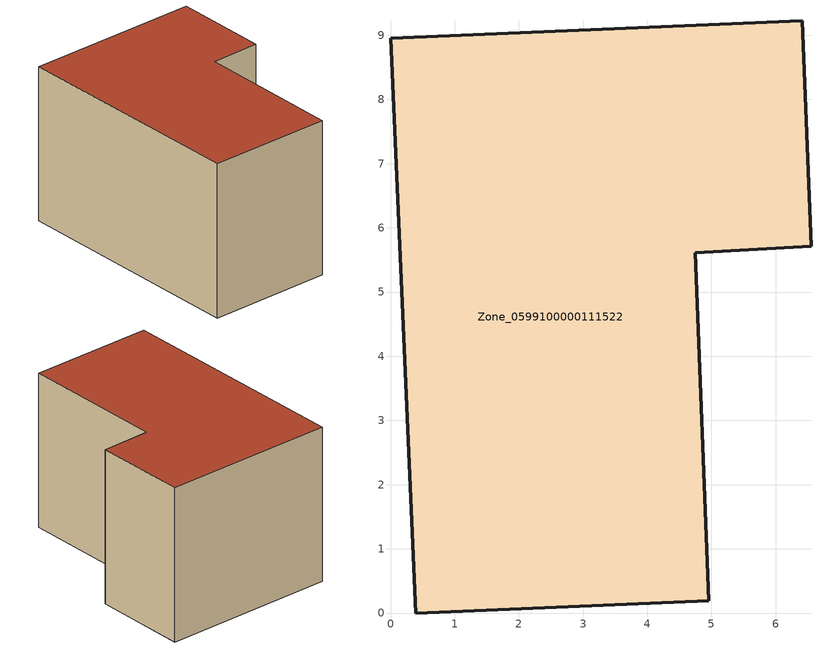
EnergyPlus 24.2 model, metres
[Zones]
Zone_0599100000111522
 floor ground (C_G): 0.39,0 0,8.95 6.41,9.22 6.55,5.71 4.75,5.61 4.96,0.19 z0
 wall outside (C_F): 6.55,5.71 6.41,9.22 0,8.95 0.39,0 4.96,0.19 4.75,5.61 6.55,5.71 z0:5.76
 roof outside (C_R): 4.96,0.19 4.75,5.61 6.55,5.71 6.41,9.22 0,8.95 0.39,0 z5.76
[BUILDING]
Pand.0599100000111522: North Axis=0; Terrain=City; Loads Convergence Tolerance Value=0.04; Temperature Convergence Tolerance Value=0.4; Solar Distribution=FullExterior; Maximum Number of Warmup Days=25; Minimum Number of Warmup Days=1
[Site:Location]
Rotterdam.The.Hague.AP_ZH_NLD Design_Conditions: Latitude=51.96; Longitude=4.45; Time Zone=1; Elevation=-4.5
[SITE:GROUNDTEMPERATURE:BUILDINGSURFACE]
18, 18, 18, 18, 18, 18, 18, 18, 18, 18, 18, 18
[MATERIAL] Thermal Absorptance=0.9; Solar Absorptance=0.7; Visible Absorptance=0.7
Name | Roughness | Thickness | Conductivity | Density | Specific Heat
G.TC.1946-1964 | MediumSmooth | 0.15 | 1 | 540 | 1210
F.TC.1946-1964 | Rough | 0.3 | 0.857143 | 1920 | 840
R.TC.1946-1964 | MediumRough | 0.2 | 0.235294 | 1500 | 1000
[CONSTRUCTION]
C_G: G.TC.1946-1964
C_F: F.TC.1946-1964
C_R: R.TC.1946-1964
[ZONE]
Zone_0599100000111522: Type=1; Multiplier=1; Ceiling Height=Autocalculate; Volume=Autocalculate; Floor Area=autocalculate; Part of Total Floor Area=Yes
[ZONEINFILTRATION:DESIGNFLOWRATE]
Infil_Zone_0599100000111522: Zone or ZoneList or Space or SpaceList=Zone_0599100000111522; Schedule=AlwaysOn; Design Flow Rate Calculation Method=Flow/Area; Flow Rate per Floor Area=0.003; Constant Term Coefficient=1; Temperature Term Coefficient=0; Velocity Term Coefficient=0; Velocity Squared Term Coefficient=0
[HVACTEMPLATE:ZONE:IDEALLOADSAIRSYSTEM]
Zone_0599100000111522: Maximum Heating Supply Air Temperature=50; Minimum Cooling Supply Air Temperature=13; Maximum Heating Supply Air Humidity Ratio=0.0156; Minimum Cooling Supply Air Humidity Ratio=0.0077; Heating Limit=NoLimit; Cooling Limit=NoLimit; Dehumidification Control Type=ConstantSensibleHeatRatio; Cooling Sensible Heat Ratio=0.7; Dehumidification Setpoint=60; Humidification Control Type=None; Humidification Setpoint=30; Outdoor Air Method=None; Outdoor Air Flow Rate per Person=0.00944; Outdoor Air Flow Rate per Zone Floor Area=0; Outdoor Air Flow Rate per Zone=0; Demand Controlled Ventilation Type=None; Outdoor Air Economizer Type=NoEconomizer; Heat Recovery Type=None; Sensible Heat Recovery Effectiveness=0.7; Latent Heat Recovery Effectiveness=0.65
[ZONECONTROL:THERMOSTAT]
ThermostatControl_Zone_0599100000111522: Zone or ZoneList=Zone_0599100000111522; Control Type Schedule=DualSetpointControlType; Control 1=Thermostat_Zone_0599100000111522; Temperature Difference Between Cutout And Setpoint=0
[THERMOSTATSETPOINT:DUALSETPOINT]
Thermostat_Zone_0599100000111522: Heating Setpoint Temperature Schedule=HeatingSetpoint_Zone_0599100000111522; Cooling Setpoint Temperature Schedule=CoolingSetpoint_Zone_0599100000111522
[SCHEDULE:COMPACT]
HeatingSetpoint_Zone_0599100000111522: Through: 12/31, For: AllDays, Until: 24:00, 21
CoolingSetpoint_Zone_0599100000111522: Through: 12/31, For: AllDays, Until: 24:00, 24
DualSetpointControlType: Through: 12/31, For: AllDays, Until: 24:00, 4
AlwaysOn: Through: 12/31, For: AllDays, Until: 24:00, 1
